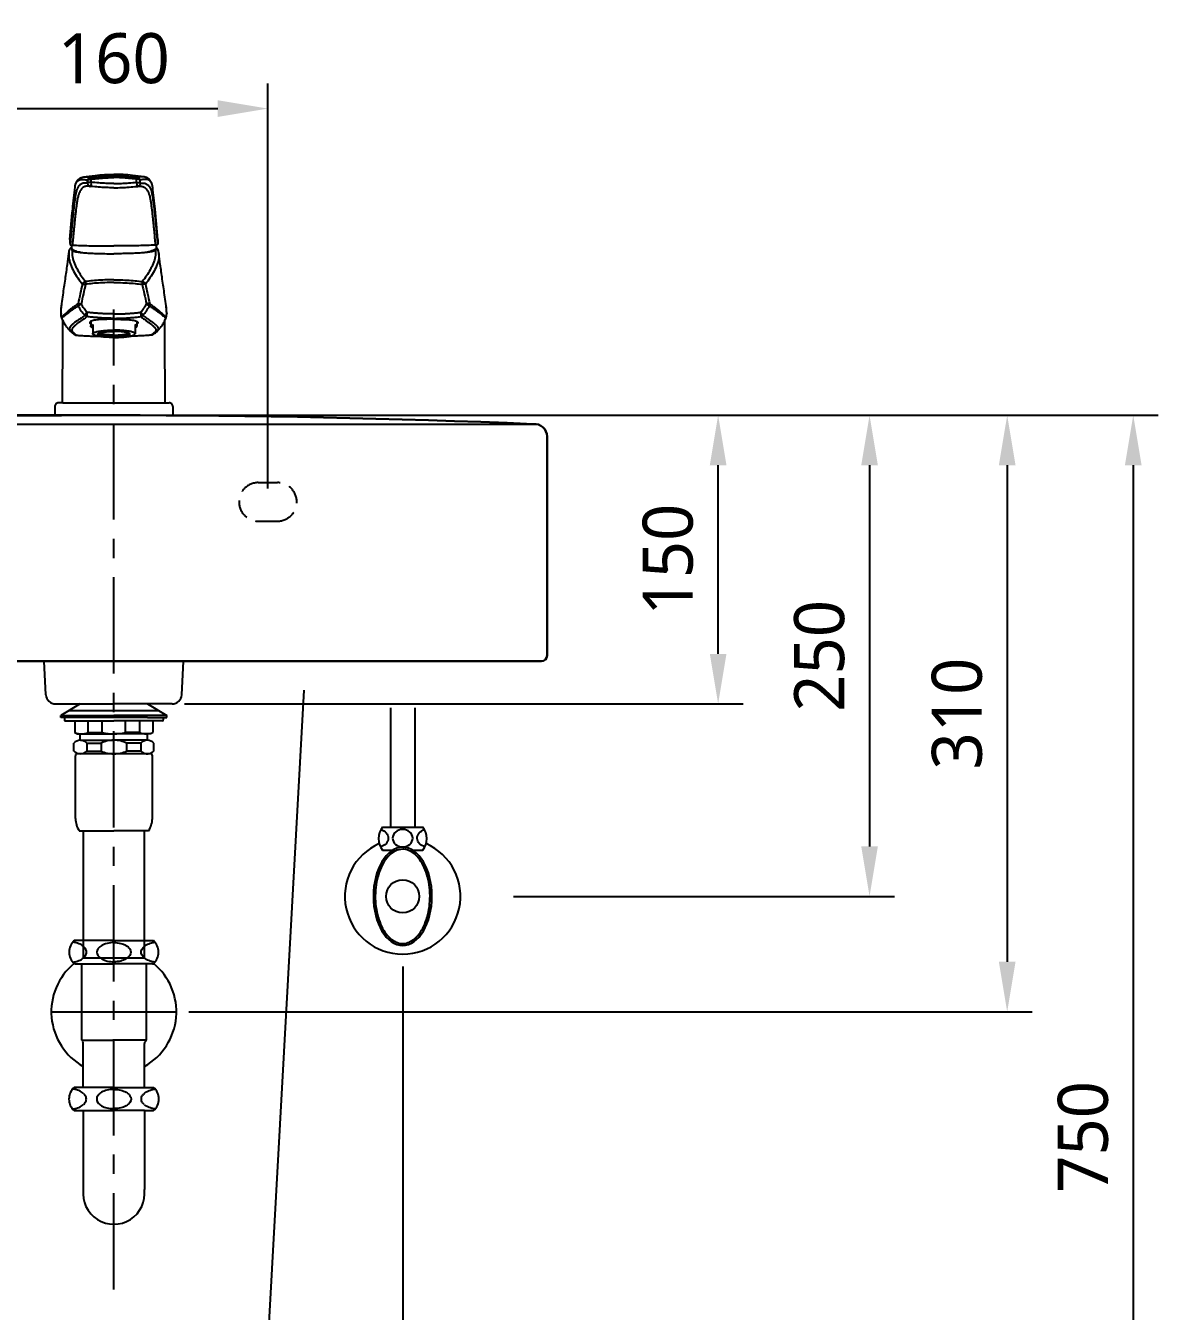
# Model space of a CAD drawing. Extents: x 7097 to 10197, y -1541 to 559.
# Drawn here: x 8252 to 8840, y -1091 to -423 of the extents above; entities that cross this region are included whole.
import ezdxf

# ---------------------------------------------------------------- set-up
doc = ezdxf.new("R2010")
doc.units = 0
doc.header["$LTSCALE"] = 20
doc.header["$MEASUREMENT"] = 0
doc.linetypes.add('CENTER', pattern=[2, 1.25, -0.25, 0.25, -0.25])
doc.linetypes.add('HIDDEN', pattern=[0.375, 0.25, -0.125])
doc.layers.get('0').update_dxf_attribs({"linetype": 'CONTINUOUS'})
doc.layers.get('DEFPOINTS').update_dxf_attribs({"linetype": 'CONTINUOUS'})
for name, color, linetype in [('1', 1, 'CONTINUOUS'), ('3', 3, 'CONTINUOUS'), ('4', 4, 'CONTINUOUS'), ('6', 6, 'CONTINUOUS'), ('7', 7, 'CONTINUOUS'), ('CENTER', 2, 'CENTER')]:
    doc.layers.add(name, color=color, linetype=linetype)
doc.layers.add('외형선', color=4, linetype='CONTINUOUS', lineweight=30)
doc.styles.get("Standard").update_dxf_attribs({"font": 'NanumGothic.ttf'})
doc.dimstyles.get("Standard").update_dxf_attribs({"dimtxt": 2.5, "dimasz": 2, "dimexe": 2, "dimexo": 1, "dimgap": 1.5, "dimtad": 1, "dimdec": 0, "dimlfac": 10, "dimrnd": 0.5, "dimzin": 0, "dimdsep": 46, "dimtxsty": 'Standard', "dimcen": 0, "dimclrt": 2, "dimadec": 0, "dimazin": 0, "dimtfac": 1, "dimtdec": 0, "dimtmove": 0, "dimatfit": 3, "dimfxl": 1, "dimtolj": 1, "dimtzin": 0, "dimarcsym": 0})

# ---------------------------------------------------------------- blocks, each defined once
blk = doc.blocks.new('A$C611D530E')
at = {"color": 7}
for p, q in [((0, 4.48), (0.05, 0)), ((4.19, 6.51), (2, 6.51)), ((4.19, 6.51), (57.14, 6.51)), ((57.14, 6.51), (59.33, 6.51)), ((61.33, 4.48), (61.28, 0))]:
    blk.add_line(p, q, dxfattribs=at)
for centre, start, end in [((2, 4.51), 90, 180.67816), ((59.33, 4.51), 359.32184, 90)]:
    blk.add_arc(centre, 2, start, end, dxfattribs=at)
at = {"layer": '1', "color": 7}
for q in [(0.05, 0), (61.28, 0)]:
    blk.add_line((30.67, 0), q, dxfattribs=at)
at = {"layer": '7', "color": 7}
for p, q in [((10.5, 118.6), (10.53, 118.86)), ((17.86, 119.01), (17.85, 119.01)), ((18.27, 118.95), (18.28, 118.95)), ((43.06, 118.95), (43.06, 118.95)), ((43.48, 119.01), (43.48, 119.01)), ((50.83, 118.6), (50.8, 118.86)), ((7.3, 84.08), (7.3, 84.08)), ((7.62, 85.72), (7.62, 85.73)), ((53.72, 85.72), (53.71, 85.73)), ((54.03, 84.08), (54.03, 84.08)), ((3.62, 57.83), (3.65, 58.03)), ((57.71, 57.83), (57.68, 58.03)), ((3.22, 52.75), (3.22, 52.75)), ((3.4, 51.18), (3.4, 51.19)), ((18.67, 48.82), (18.67, 46.27)), ((19.67, 47.1), (19.67, 42.33)), ((41.67, 47.1), (41.67, 42.33)), ((42.67, 48.82), (42.67, 46.27)), ((57.93, 51.18), (57.93, 51.19)), ((58.12, 52.75), (58.12, 52.75)), ((4.03, 6.51), (4.19, 41.66)), ((57.3, 6.51), (57.14, 41.66))]:
    blk.add_line(p, q, dxfattribs=at)
for points in [[(10.53, 118.86), (10.65, 119.48), (10.81, 120.07), (11.01, 120.63), (11.26, 121.18), (11.57, 121.71), (11.97, 122.23), (12.44, 122.71), (13, 123.13), (13.64, 123.47), (14.36, 123.73), (14.94, 123.86)], [(10.54, 118.9), (10.56, 119.02), (10.59, 119.16), (10.62, 119.3), (10.65, 119.45), (10.69, 119.61), (10.74, 119.78), (10.8, 119.95), (10.86, 120.13), (10.94, 120.31), (11.02, 120.49), (11.12, 120.68), (11.23, 120.88), (11.36, 121.08), (11.5, 121.28), (11.68, 121.48), (11.87, 121.68), (12.11, 121.87), (12.37, 122.06), (12.69, 122.23), (13.05, 122.37), (13.47, 122.49), (13.97, 122.57), (14.56, 122.59), (15.26, 122.55), (16.08, 122.4), (17.08, 122.14)], [(17.05, 120.57), (15.96, 120.69), (15.05, 120.64), (14.29, 120.46), (13.64, 120.15), (13.08, 119.74), (12.6, 119.24), (12.18, 118.67), (11.81, 118.05), (11.49, 117.4)], [(14.94, 123.86), (15.22, 123.89), (15.82, 123.92), (16.52, 123.88), (17.35, 123.74), (18.36, 123.48)], [(17.05, 120.57), (17.07, 120.1), (17.24, 119.67), (17.53, 119.31), (17.92, 119.06), (18.06, 119)], [(17.05, 120.57), (17.06, 121.35), (17.08, 122.14)], [(18.91, 121.04), (18.47, 121.03), (18.06, 120.99), (17.69, 120.92), (17.39, 120.83), (17.17, 120.71), (17.05, 120.57)], [(17.08, 122.14), (17.21, 122.62), (17.49, 123.03), (17.89, 123.33), (18.36, 123.48)], [(17.08, 122.14), (17.21, 122.29), (17.44, 122.42), (17.75, 122.54), (18.13, 122.63), (18.53, 122.69), (18.95, 122.72)], [(18.36, 123.48), (18.39, 123.47), (18.45, 123.47), (18.53, 123.48), (18.62, 123.48), (18.73, 123.49), (18.83, 123.51)], [(18.91, 121.04), (18.85, 120.56), (18.8, 120.05), (18.77, 119.59), (18.77, 119.21), (18.79, 118.97), (18.83, 118.88)], [(18.95, 122.72), (18.89, 123.12), (18.85, 123.39), (18.83, 123.51)], [(18.91, 121.04), (18.93, 121.88), (18.95, 122.72)], [(42.39, 122.72), (42.44, 123.12), (42.48, 123.39), (42.5, 123.51)], [(44.26, 122.14), (44.13, 122.29), (43.9, 122.42), (43.58, 122.54), (43.21, 122.63), (42.8, 122.69), (42.39, 122.72)], [(42.42, 121.04), (42.4, 121.88), (42.39, 122.72)], [(42.42, 121.04), (42.86, 121.03), (43.27, 120.99), (43.64, 120.92), (43.94, 120.83), (44.16, 120.71), (44.29, 120.57)], [(42.42, 121.04), (42.48, 120.56), (42.53, 120.05), (42.56, 119.59), (42.57, 119.21), (42.55, 118.97), (42.5, 118.88)], [(42.97, 123.48), (42.94, 123.47), (42.88, 123.47), (42.8, 123.48), (42.71, 123.48), (42.61, 123.49), (42.5, 123.51)], [(46.4, 123.86), (46.12, 123.89), (45.52, 123.92), (44.82, 123.88), (43.98, 123.74), (42.97, 123.48)], [(44.26, 122.14), (44.13, 122.62), (43.84, 123.03), (43.45, 123.33), (42.97, 123.48)], [(44.29, 120.57), (44.26, 120.1), (44.09, 119.67), (43.8, 119.31), (43.42, 119.06), (43.27, 119)], [(50.79, 118.9), (50.77, 119.02), (50.75, 119.16), (50.72, 119.3), (50.68, 119.45), (50.64, 119.61), (50.59, 119.78), (50.53, 119.95), (50.47, 120.13), (50.4, 120.31), (50.31, 120.49), (50.22, 120.68), (50.11, 120.88), (49.98, 121.08), (49.83, 121.28), (49.66, 121.48), (49.46, 121.68), (49.23, 121.87), (48.96, 122.06), (48.65, 122.23), (48.28, 122.37), (47.86, 122.49), (47.36, 122.57), (46.77, 122.59), (46.08, 122.55), (45.25, 122.4), (44.26, 122.14)], [(44.29, 120.57), (44.27, 121.35), (44.26, 122.14)], [(44.29, 120.57), (45.38, 120.69), (46.28, 120.64), (47.05, 120.46), (47.69, 120.15), (48.25, 119.74), (48.73, 119.24), (49.16, 118.67), (49.52, 118.05), (49.84, 117.4)], [(50.8, 118.86), (50.68, 119.48), (50.53, 120.07), (50.33, 120.63), (50.08, 121.18), (49.76, 121.71), (49.36, 122.23), (48.89, 122.71), (48.33, 123.13), (47.69, 123.47), (46.97, 123.73), (46.4, 123.86)], [(7.82, 91.39), (9.28, 107.21), (10.5, 118.6)], [(11.49, 117.4), (11.35, 117.04), (11.19, 116.46), (10.99, 115.62), (10.76, 114.44), (10.5, 112.84), (10.2, 110.79), (9.89, 108.35), (9.59, 105.7)], [(12.76, 115.8), (12.6, 115.46), (12.41, 114.94), (12.2, 114.18), (11.95, 113.11), (11.67, 111.65), (11.37, 109.78), (11.06, 107.56), (10.77, 105.14)], [(17.85, 119.01), (17.26, 119.05), (16.35, 119.01), (15.58, 118.82), (14.93, 118.52), (14.37, 118.11), (13.88, 117.61), (13.45, 117.05), (13.08, 116.43), (12.76, 115.8)], [(18.28, 118.95), (17.86, 119.01)], [(18.06, 119), (18.27, 118.95)], [(18.83, 118.88), (18.75, 118.89), (18.62, 118.9), (18.52, 118.92), (18.43, 118.93), (18.37, 118.93), (18.32, 118.94), (18.27, 118.95)], [(42.5, 118.88), (42.58, 118.89), (42.71, 118.9), (42.82, 118.92), (42.9, 118.93), (42.96, 118.93), (43.02, 118.94), (43.06, 118.95)], [(43.06, 118.95), (43.48, 119.01)], [(43.27, 119), (43.06, 118.95)], [(43.48, 119.01), (44.07, 119.05), (44.98, 119.01), (45.75, 118.82), (46.41, 118.52), (46.97, 118.11), (47.46, 117.61), (47.88, 117.05), (48.26, 116.43), (48.58, 115.8)], [(48.58, 115.8), (48.74, 115.46), (48.92, 114.94), (49.14, 114.18), (49.38, 113.11), (49.66, 111.65), (49.97, 109.78), (50.28, 107.56), (50.56, 105.14)], [(49.84, 117.4), (49.98, 117.04), (50.15, 116.46), (50.34, 115.62), (50.57, 114.44), (50.84, 112.84), (51.13, 110.79), (51.44, 108.35), (51.75, 105.7)], [(53.52, 91.39), (52.05, 107.21), (50.83, 118.6)], [(9.59, 105.7), (9.34, 103.4), (9.12, 101.2), (8.91, 99.09), (8.72, 97.09), (8.54, 95.19), (8.37, 93.39), (8.22, 91.7), (8.09, 90.11), (7.96, 88.63)], [(10.77, 105.14), (10.53, 102.9), (10.3, 100.74), (10.09, 98.68), (9.9, 96.71), (9.72, 94.84), (9.55, 93.08), (9.4, 91.41), (9.26, 89.84), (9.13, 88.38)], [(50.56, 105.14), (50.81, 102.9), (51.03, 100.74), (51.24, 98.68), (51.44, 96.71), (51.62, 94.84), (51.78, 93.08), (51.93, 91.41), (52.07, 89.84), (52.2, 88.38)], [(51.75, 105.7), (51.99, 103.4), (52.21, 101.2), (52.42, 99.09), (52.62, 97.09), (52.79, 95.19), (52.96, 93.39), (53.11, 91.7), (53.25, 90.11), (53.37, 88.63)], [(7.62, 85.73), (7.66, 85.86), (7.83, 86.29), (8.09, 86.69), (8.37, 87.03), (8.69, 87.33)], [(7.62, 85.73), (7.72, 86.01), (8.11, 86.57), (8.68, 86.97)], [(7.82, 91.39), (7.8, 91.16), (7.79, 90.89), (7.79, 90.61), (7.79, 90.34), (7.8, 90.06), (7.82, 89.79), (7.84, 89.51), (7.88, 89.22), (7.92, 88.93), (7.96, 88.63)], [(7.96, 88.63), (8.05, 88.55), (8.3, 88.47), (8.68, 88.42), (9.13, 88.38)], [(8.82, 88.4), (8.67, 87.15)], [(8.67, 87.15), (8.69, 86.9), (8.89, 86.53), (9.29, 86.18), (9.88, 85.83), (10.65, 85.49), (11.27, 85.27)], [(52.66, 87.15), (52.64, 86.9), (52.44, 86.53), (52.05, 86.18), (51.46, 85.83), (50.68, 85.49), (50.06, 85.27)], [(53.37, 88.63), (53.28, 88.55), (53.03, 88.47), (52.66, 88.42), (52.2, 88.38)], [(52.51, 88.4), (52.66, 87.15)], [(53.71, 85.73), (53.67, 85.86), (53.5, 86.29), (53.25, 86.69), (52.96, 87.03), (52.64, 87.33)], [(53.71, 85.73), (53.61, 86.01), (53.22, 86.57), (52.66, 86.97)], [(53.52, 91.39), (53.53, 91.16), (53.54, 90.89), (53.55, 90.61), (53.54, 90.34), (53.53, 90.06), (53.51, 89.79), (53.49, 89.51), (53.46, 89.22), (53.42, 88.93), (53.37, 88.63)], [(3.65, 58.03), (4.3, 62.58), (5.49, 70.74), (6.57, 78.38), (7.3, 84.08)], [(7.3, 84.08), (7.27, 82.29), (8.1, 78.55), (9.77, 74.89), (11.9, 71.41), (14.31, 68.08)], [(7.3, 84.08), (7.62, 85.72)], [(8.99, 86.43), (8.98, 86.42), (8.9, 86.17), (8.82, 85.9), (8.76, 85.6)], [(8.76, 85.6), (8.89, 85.55), (9.03, 85.5)], [(9.03, 85.5), (9.19, 82.31), (10.22, 78.84), (11.82, 75.56), (13.76, 72.45), (15.91, 69.46)], [(11.27, 85.27), (11.61, 85.17), (12.75, 84.86), (14.04, 84.58), (14.51, 84.49)], [(52.3, 85.5), (52.14, 82.31), (51.11, 78.84), (49.52, 75.56), (47.58, 72.45), (45.42, 69.46)], [(50.06, 85.27), (49.72, 85.17), (48.59, 84.86), (47.29, 84.58), (46.83, 84.49)], [(54.03, 84.08), (54.07, 82.29), (53.23, 78.55), (51.56, 74.89), (49.43, 71.41), (47.02, 68.08)], [(52.57, 85.6), (52.45, 85.55), (52.3, 85.5)], [(52.35, 86.43), (52.35, 86.42), (52.44, 86.17), (52.51, 85.9), (52.57, 85.6)], [(54.03, 84.08), (53.72, 85.72)], [(57.68, 58.03), (57.03, 62.58), (55.84, 70.74), (54.76, 78.38), (54.03, 84.08)], [(14.31, 68.08), (13.21, 63.2), (12.07, 57.97)], [(15.98, 68.07), (14.87, 63.16), (13.73, 57.87)], [(14.31, 68.08), (14.56, 68.58), (14.92, 68.99), (15.39, 69.3), (15.91, 69.46)], [(14.31, 68.08), (14.55, 68.16), (14.94, 68.19), (15.43, 68.16), (15.98, 68.07)], [(15.91, 69.46), (15.9, 69.27), (15.91, 68.96), (15.94, 68.55), (15.98, 68.07)], [(45.42, 69.46), (45.43, 69.27), (45.42, 68.96), (45.4, 68.55), (45.35, 68.07)], [(47.02, 68.08), (46.78, 68.16), (46.4, 68.19), (45.91, 68.16), (45.35, 68.07)], [(45.35, 68.07), (46.46, 63.16), (47.61, 57.87)], [(47.02, 68.08), (46.78, 68.58), (46.41, 68.99), (45.94, 69.3), (45.42, 69.46)], [(47.02, 68.08), (48.12, 63.2), (49.27, 57.97)], [(3.22, 52.84), (3.23, 53.47), (3.26, 54.22), (3.32, 55.13), (3.42, 56.2), (3.57, 57.42), (3.62, 57.83)], [(3.22, 52.84), (3.29, 54.74), (3.57, 57.41), (3.62, 57.83)], [(12.06, 57.95), (10.36, 56.77), (8.83, 55.62), (7.51, 54.56), (6.45, 53.65), (5.6, 52.88), (4.93, 52.25), (4.4, 51.76)], [(12.2, 56.74), (10.49, 55.69), (8.94, 54.66), (7.61, 53.71), (6.54, 52.89), (5.69, 52.2), (5.01, 51.64), (4.47, 51.21)], [(12.06, 57.95), (12.04, 57.85), (12.03, 57.78), (12.03, 57.71), (12.03, 57.62), (12.02, 57.53), (12.03, 57.42), (12.04, 57.31), (12.06, 57.18), (12.09, 57.04), (12.14, 56.9), (12.2, 56.74)], [(12.07, 57.97), (12.29, 58.01), (12.67, 58.01), (13.16, 57.96), (13.73, 57.87)], [(13.73, 57.87), (13.19, 57.57), (12.74, 57.26), (12.4, 56.97), (12.21, 56.73)], [(15.53, 51.96), (13.77, 54.13), (12.21, 56.73)], [(16.79, 53.52), (15.18, 55.47), (13.73, 57.87)], [(16.79, 53.52), (16.34, 53.06), (15.95, 52.62), (15.67, 52.24), (15.53, 51.96)], [(16.79, 53.52), (16.71, 52.93), (16.66, 52.37), (16.64, 51.88), (16.64, 51.5), (16.68, 51.28)], [(30.67, 52.62), (29.07, 52.63), (27.36, 52.67), (25.53, 52.74), (23.56, 52.86), (21.46, 53.02), (19.21, 53.23), (16.79, 53.52)], [(30.67, 52.62), (32.27, 52.63), (33.98, 52.67), (35.81, 52.74), (37.77, 52.86), (39.87, 53.02), (42.13, 53.23), (44.54, 53.52)], [(44.54, 53.52), (46.15, 55.47), (47.61, 57.87)], [(44.54, 53.52), (44.62, 52.93), (44.67, 52.37), (44.7, 51.88), (44.69, 51.5), (44.65, 51.28)], [(44.54, 53.52), (45, 53.06), (45.38, 52.62), (45.66, 52.24), (45.8, 51.96)], [(45.8, 51.96), (47.56, 54.13), (49.13, 56.73)], [(49.27, 57.97), (49.04, 58.01), (48.66, 58.01), (48.17, 57.96), (47.61, 57.87)], [(47.61, 57.87), (48.14, 57.57), (48.6, 57.26), (48.94, 56.97), (49.13, 56.73)], [(49.27, 57.95), (49.3, 57.85), (49.3, 57.78), (49.3, 57.71), (49.31, 57.62), (49.31, 57.53), (49.31, 57.42), (49.29, 57.31), (49.27, 57.18), (49.24, 57.04), (49.19, 56.9), (49.13, 56.74)], [(49.13, 56.74), (50.84, 55.69), (52.39, 54.66), (53.72, 53.71), (54.79, 52.89), (55.64, 52.2), (56.33, 51.64), (56.86, 51.21)], [(49.27, 57.95), (50.97, 56.77), (52.51, 55.62), (53.83, 54.56), (54.89, 53.65), (55.73, 52.88), (56.41, 52.25), (56.94, 51.76)], [(58.11, 52.84), (58.1, 53.47), (58.07, 54.22), (58.01, 55.13), (57.91, 56.2), (57.77, 57.42), (57.71, 57.83)], [(58.12, 52.84), (58.04, 54.74), (57.77, 57.41), (57.71, 57.83)], [(3.23, 52.78), (3.22, 52.84)], [(3.22, 52.84), (3.22, 52.76), (3.22, 52.75)], [(3.22, 52.75), (3.22, 52.84)], [(3.23, 52.29), (3.22, 52.75)], [(3.25, 52.24), (3.24, 52.3), (3.23, 52.49), (3.23, 52.67), (3.23, 52.78)], [(3.4, 51.19), (3.34, 51.37), (3.25, 52.03), (3.23, 52.29)], [(3.32, 51.72), (3.28, 51.91), (3.26, 52.11), (3.25, 52.24)], [(3.41, 51.44), (3.37, 51.54), (3.32, 51.72)], [(4.47, 51.21), (4.32, 51.1), (4.2, 51.02), (4.08, 50.95), (3.98, 50.9), (3.88, 50.86), (3.77, 50.84), (3.66, 50.86), (3.56, 50.91), (3.47, 51.03), (3.4, 51.18)], [(9.36, 42.64), (9.34, 42.66), (8.86, 43.05), (8.33, 43.51), (7.77, 44.05), (7.19, 44.67), (6.6, 45.36), (6.02, 46.12), (5.46, 46.94), (4.93, 47.8), (4.44, 48.72), (3.99, 49.69), (3.57, 50.7), (3.4, 51.18)], [(3.96, 51.4), (3.92, 51.38), (3.82, 51.32), (3.72, 51.28), (3.62, 51.27), (3.52, 51.31), (3.44, 51.4), (3.41, 51.44)], [(4.4, 51.76), (4.25, 51.63), (4.13, 51.53), (4.02, 51.45), (3.96, 51.4)], [(4.19, 41.66), (4.2, 43.38), (4.2, 45.41), (4.19, 47.31), (4.17, 49.07), (4.17, 49.29)], [(15.53, 51.96), (14.57, 51.19), (13.69, 50.54), (12.9, 49.97), (12.2, 49.48), (11.57, 49.04), (11.01, 48.64), (10.51, 48.29), (10.08, 47.96), (9.69, 47.66), (9.35, 47.39), (9.06, 47.14), (8.8, 46.9), (8.58, 46.69), (8.39, 46.49), (8.24, 46.3), (8.1, 46.13), (7.99, 45.98)], [(16.68, 51.28), (15.72, 50.52), (14.85, 49.86), (14.07, 49.3), (13.38, 48.8), (12.76, 48.35), (12.21, 47.96), (11.72, 47.6), (11.3, 47.27), (10.92, 46.97), (10.58, 46.7), (10.29, 46.44), (10.04, 46.21), (9.83, 46), (9.64, 45.8), (9.48, 45.62), (9.35, 45.46), (9.24, 45.31)], [(15.53, 51.96), (15.86, 51.65), (16.25, 51.42), (16.68, 51.28)], [(30.67, 50.36), (29.06, 50.37), (27.33, 50.41), (25.49, 50.48), (23.51, 50.6), (21.39, 50.76), (19.12, 50.98), (16.68, 51.28)], [(30.67, 49.89), (28.5, 49.87), (26.33, 49.83), (24.31, 49.74), (22.58, 49.62), (21.11, 49.45), (19.84, 49.22), (18.89, 48.93), (18.33, 48.58), (18.17, 48.23)], [(18.17, 48.23), (18.17, 48.18), (18.45, 47.74), (18.66, 47.57)], [(18.67, 46.27), (18.69, 46.39), (18.85, 46.64), (19.18, 46.87), (19.67, 47.1)], [(30.67, 50.36), (32.28, 50.37), (34, 50.41), (35.85, 50.48), (37.82, 50.6), (39.94, 50.76), (42.22, 50.98), (44.65, 51.28)], [(30.67, 49.89), (32.83, 49.87), (35.01, 49.83), (37.02, 49.74), (38.75, 49.62), (40.22, 49.45), (41.49, 49.22), (42.44, 48.93), (43, 48.58), (43.16, 48.23)], [(42.66, 46.27), (42.65, 46.39), (42.48, 46.64), (42.15, 46.87), (41.67, 47.1)], [(43.16, 48.23), (43.16, 48.18), (42.88, 47.74), (42.67, 47.57)], [(45.8, 51.96), (45.47, 51.65), (45.08, 51.42), (44.65, 51.28)], [(44.65, 51.28), (45.61, 50.52), (46.48, 49.86), (47.26, 49.3), (47.95, 48.8), (48.57, 48.35), (49.12, 47.96), (49.61, 47.6), (50.04, 47.27), (50.42, 46.97), (50.75, 46.7), (51.04, 46.44), (51.29, 46.21), (51.51, 46), (51.69, 45.8), (51.85, 45.62), (51.98, 45.46), (52.09, 45.31)], [(45.8, 51.96), (46.76, 51.19), (47.64, 50.54), (48.43, 49.97), (49.14, 49.48), (49.77, 49.04), (50.33, 48.64), (50.82, 48.29), (51.26, 47.96), (51.64, 47.66), (51.98, 47.39), (52.28, 47.14), (52.53, 46.9), (52.75, 46.69), (52.94, 46.49), (53.1, 46.3), (53.23, 46.13), (53.34, 45.98)], [(51.97, 42.64), (51.99, 42.66), (52.47, 43.05), (53, 43.51), (53.56, 44.05), (54.14, 44.67), (54.73, 45.36), (55.31, 46.12), (55.87, 46.94), (56.4, 47.8), (56.89, 48.72), (57.35, 49.69), (57.76, 50.7), (57.93, 51.18)], [(56.86, 51.21), (57.01, 51.1), (57.14, 51.02), (57.25, 50.95), (57.35, 50.9), (57.46, 50.86), (57.56, 50.84), (57.67, 50.86), (57.78, 50.91), (57.86, 51.03), (57.93, 51.18)], [(56.94, 51.76), (57.08, 51.63), (57.2, 51.53), (57.31, 51.45), (57.38, 51.4)], [(57.14, 41.66), (57.14, 43.38), (57.14, 45.41), (57.14, 47.31), (57.16, 49.07), (57.17, 49.29)], [(57.38, 51.4), (57.41, 51.38), (57.51, 51.32), (57.61, 51.28), (57.72, 51.27), (57.81, 51.31), (57.9, 51.4), (57.92, 51.44)], [(57.92, 51.44), (57.97, 51.54), (58.02, 51.72)], [(57.93, 51.19), (57.99, 51.37), (58.09, 52.03), (58.1, 52.29)], [(58.02, 51.72), (58.05, 51.91), (58.07, 52.11), (58.09, 52.24)], [(58.09, 52.24), (58.09, 52.3), (58.1, 52.49), (58.11, 52.67), (58.11, 52.78)], [(58.1, 52.29), (58.12, 52.75)], [(58.11, 52.78), (58.11, 52.84)], [(58.11, 52.84), (58.12, 52.76), (58.12, 52.75)], [(58.12, 52.75), (58.12, 52.84)], [(7.75, 45.5), (7.68, 45.21), (7.68, 44.87), (7.77, 44.48), (7.97, 44.07), (8.27, 43.66), (8.64, 43.26), (9.07, 42.87), (9.36, 42.64)], [(7.85, 45.74), (7.75, 45.5)], [(7.97, 45.94), (7.85, 45.74)], [(7.99, 45.98), (7.98, 45.96), (7.97, 45.94)], [(9.22, 45.27), (9.1, 45.08), (8.99, 44.85), (8.91, 44.6), (8.89, 44.29), (8.95, 43.94), (9.13, 43.58), (9.4, 43.21), (9.51, 43.09)], [(9.24, 45.31), (9.23, 45.29), (9.22, 45.27)], [(9.36, 42.64), (9.51, 42.53), (9.9, 42.24), (10, 42.16)], [(9.51, 43.09), (9.76, 42.84), (9.89, 42.72)], [(9.89, 42.72), (10.02, 42.61)], [(10, 42.16), (10.01, 42.15)], [(10.01, 42.15), (10.12, 42.08)], [(10.02, 42.61), (10.16, 42.49)], [(10.12, 42.08), (10.21, 42.01)], [(10.16, 42.49), (10.17, 42.48)], [(10.17, 42.48), (10.44, 42.27)], [(10.28, 41.96), (10.21, 42.01)], [(10.27, 41.96), (10.28, 41.96)], [(10.28, 41.95), (10.38, 41.89)], [(10.28, 41.95), (10.31, 41.93), (10.33, 41.92)], [(10.33, 41.92), (10.34, 41.91)], [(10.34, 41.91), (10.44, 41.85)], [(10.44, 42.27), (10.57, 42.17), (10.94, 41.9), (11.24, 41.68)], [(10.44, 41.85), (10.65, 41.74), (11, 41.63), (11.36, 41.59)], [(11.24, 41.68), (11.28, 41.66), (11.31, 41.63)], [(11.31, 41.63), (11.34, 41.61), (11.36, 41.59)], [(11.36, 41.59), (13.6, 41.44), (16.44, 41.28), (19.28, 41.14), (22.13, 41.04), (22.63, 41.02)], [(19.67, 45.44), (19.18, 45.67), (18.85, 45.9), (18.69, 46.15), (18.67, 46.27)], [(20.19, 41.75), (20.11, 41.79), (19.78, 42.06), (19.67, 42.33)], [(22.32, 42.13), (22.4, 42.34), (22.65, 42.54), (23.07, 42.74), (23.64, 42.92), (24.36, 43.08), (25.2, 43.23), (26.15, 43.35), (27.2, 43.45), (28.31, 43.53), (29.48, 43.57), (30.67, 43.58)], [(30.67, 40.68), (29.48, 40.7), (28.31, 40.74), (27.2, 40.82), (26.15, 40.91), (25.2, 41.04), (24.36, 41.18), (23.64, 41.35), (23.07, 41.53), (22.65, 41.73), (22.4, 41.93), (22.32, 42.13)], [(30.67, 41.67), (29.42, 41.69), (28.21, 41.73), (27.04, 41.81), (25.96, 41.92), (24.99, 42.06), (24.14, 42.21), (23.44, 42.39), (22.89, 42.59), (22.81, 42.63)], [(39.02, 42.13), (38.93, 42.34), (38.68, 42.54), (38.26, 42.74), (37.69, 42.92), (36.98, 43.08), (36.13, 43.23), (35.18, 43.35), (34.14, 43.45), (33.02, 43.53), (31.85, 43.57), (30.67, 43.58)], [(30.67, 41.67), (31.91, 41.69), (33.13, 41.73), (34.29, 41.81), (35.37, 41.92), (36.35, 42.06), (37.19, 42.21), (37.9, 42.39), (38.44, 42.59), (38.52, 42.63)], [(30.67, 40.68), (31.85, 40.7), (33.02, 40.74), (34.14, 40.82), (35.18, 40.91), (36.13, 41.04), (36.98, 41.18), (37.69, 41.35), (38.26, 41.53), (38.68, 41.73), (38.93, 41.93), (39.02, 42.13)], [(49.97, 41.59), (47.74, 41.44), (44.9, 41.28), (42.05, 41.14), (39.21, 41.04), (38.7, 41.02)], [(41.14, 41.75), (41.22, 41.79), (41.55, 42.06), (41.67, 42.33)], [(41.67, 45.44), (42.15, 45.67), (42.48, 45.9), (42.65, 46.15), (42.66, 46.27)], [(50.9, 41.85), (50.68, 41.74), (50.34, 41.63), (49.97, 41.59)], [(50.02, 41.63), (50, 41.61), (49.97, 41.59)], [(50.09, 41.68), (50.06, 41.66), (50.02, 41.63)], [(50.9, 42.27), (50.76, 42.17), (50.39, 41.9), (50.09, 41.68)], [(51.16, 42.48), (50.9, 42.27)], [(51, 41.91), (50.9, 41.85)], [(51.05, 41.95), (50.95, 41.89)], [(51.01, 41.92), (51, 41.91)], [(51.05, 41.95), (51.02, 41.93), (51.01, 41.92)], [(51.05, 41.96), (51.12, 42.01)], [(51.06, 41.96), (51.05, 41.96)], [(51.22, 42.08), (51.12, 42.01)], [(51.17, 42.49), (51.16, 42.48)], [(51.31, 42.61), (51.17, 42.49)], [(51.32, 42.15), (51.22, 42.08)], [(51.45, 42.72), (51.31, 42.61)], [(51.33, 42.16), (51.32, 42.15)], [(51.97, 42.64), (51.83, 42.53), (51.43, 42.24), (51.33, 42.16)], [(51.82, 43.09), (51.58, 42.84), (51.45, 42.72)], [(52.11, 45.27), (52.23, 45.08), (52.34, 44.85), (52.42, 44.6), (52.45, 44.29), (52.38, 43.94), (52.2, 43.58), (51.93, 43.21), (51.82, 43.09)], [(53.58, 45.5), (53.65, 45.21), (53.65, 44.87), (53.56, 44.48), (53.36, 44.07), (53.07, 43.66), (52.69, 43.26), (52.26, 42.87), (51.97, 42.64)], [(52.09, 45.31), (52.1, 45.29), (52.11, 45.27)], [(53.34, 45.98), (53.35, 45.96), (53.36, 45.94)], [(53.36, 45.94), (53.48, 45.74)], [(53.48, 45.74), (53.58, 45.5)]]:
    blk.add_spline(points, degree=3, dxfattribs=at)
for points, knots in [([(14.94, 123.86), (16.96, 124.15), (22.17, 124.91), (27.44, 125.15), (30.67, 125.15)], [0, 0, 0, 0, 6.131256, 15.794283, 15.794283, 15.794283, 15.794283]), ([(18.83, 123.51), (21.46, 123.77), (25.4, 124.17), (29.35, 124.26), (30.67, 124.26)], [0, 0, 0, 0, 7.927907, 11.861701, 11.861701, 11.861701, 11.861701]), ([(30.67, 120.4), (29.36, 120.4), (25.43, 120.48), (21.52, 120.81), (18.91, 121.04)], [11.772037, 11.772037, 11.772037, 11.772037, 15.692067, 23.544062, 23.544062, 23.544062, 23.544062]), ([(18.95, 122.72), (21.55, 122.99), (25.45, 123.39), (29.37, 123.49), (30.67, 123.49)], [0, 0, 0, 0, 7.85257, 11.747871, 11.747871, 11.747871, 11.747871]), ([(46.4, 123.86), (44.37, 124.15), (39.16, 124.91), (33.89, 125.15), (30.67, 125.15)], [0, 0, 0, 0, 6.131256, 15.794283, 15.794283, 15.794283, 15.794283]), ([(42.5, 123.51), (39.87, 123.77), (35.93, 124.17), (31.98, 124.26), (30.67, 124.26)], [0, 0, 0, 0, 7.927907, 11.861701, 11.861701, 11.861701, 11.861701]), ([(42.39, 122.72), (39.78, 122.99), (35.88, 123.39), (31.97, 123.49), (30.67, 123.49)], [0, 0, 0, 0, 7.85257, 11.747871, 11.747871, 11.747871, 11.747871]), ([(30.67, 120.4), (31.97, 120.4), (35.9, 120.48), (39.81, 120.81), (42.42, 121.04)], [11.772037, 11.772037, 11.772037, 11.772037, 15.692067, 23.544062, 23.544062, 23.544062, 23.544062]), ([(30.67, 118.24), (29.32, 118.24), (25.37, 118.33), (21.43, 118.66), (18.83, 118.88)], [11.85672, 11.85672, 11.85672, 11.85672, 15.886119, 23.713436, 23.713436, 23.713436, 23.713436]), ([(30.67, 118.24), (32.01, 118.24), (35.96, 118.33), (39.9, 118.66), (42.5, 118.88)], [11.85672, 11.85672, 11.85672, 11.85672, 15.886119, 23.713436, 23.713436, 23.713436, 23.713436]), ([(9.13, 88.38), (11.98, 88.28), (17.71, 88.08), (24.89, 87.97), (29.22, 87.96), (30.67, 87.96)], [0, 0, 0, 0, 8.545512, 17.204181, 21.539958, 21.539958, 21.539958, 21.539958]), ([(52.2, 88.38), (49.35, 88.28), (43.62, 88.08), (36.44, 87.97), (32.11, 87.96), (30.67, 87.96)], [0, 0, 0, 0, 8.545512, 17.204181, 21.539958, 21.539958, 21.539958, 21.539958]), ([(9.03, 85.5), (9.65, 85.32), (11.08, 84.9), (13.55, 84.57), (16.49, 84.3), (19.79, 84.13), (23.31, 84.02), (26.96, 83.96), (29.43, 83.95), (30.67, 83.95)], [0, 0, 0, 0, 1.934092, 4.457831, 7.460022, 10.80361, 14.360842, 18.033797, 21.754691, 21.754691, 21.754691, 21.754691]), ([(52.3, 85.5), (51.68, 85.32), (50.26, 84.9), (47.78, 84.57), (44.84, 84.3), (41.54, 84.13), (38.02, 84.02), (34.37, 83.96), (31.91, 83.95), (30.67, 83.95)], [0, 0, 0, 0, 1.934092, 4.457831, 7.460022, 10.80361, 14.360842, 18.033797, 21.754691, 21.754691, 21.754691, 21.754691]), ([(30.67, 70.39), (29.89, 70.39), (27.59, 70.36), (23.88, 70.22), (19.74, 69.91), (17.13, 69.6), (15.91, 69.46)], [14.791139, 14.791139, 14.791139, 14.791139, 17.133817, 21.69071, 25.914078, 29.582266, 29.582266, 29.582266, 29.582266]), ([(30.67, 68.99), (29.89, 68.99), (27.6, 68.97), (23.91, 68.82), (19.79, 68.51), (17.19, 68.21), (15.98, 68.07)], [14.721709, 14.721709, 14.721709, 14.721709, 17.0531, 21.58821, 25.79183, 29.443406, 29.443406, 29.443406, 29.443406]), ([(30.67, 70.39), (31.45, 70.39), (33.75, 70.36), (37.45, 70.22), (41.59, 69.91), (44.21, 69.6), (45.42, 69.46)], [14.791139, 14.791139, 14.791139, 14.791139, 17.133817, 21.69071, 25.914078, 29.582266, 29.582266, 29.582266, 29.582266]), ([(30.67, 68.99), (31.44, 68.99), (33.73, 68.97), (37.42, 68.82), (41.54, 68.51), (44.14, 68.21), (45.35, 68.07)], [14.721709, 14.721709, 14.721709, 14.721709, 17.0531, 21.58821, 25.79183, 29.443406, 29.443406, 29.443406, 29.443406]), ([(19.67, 42.33), (19.7, 42.43), (19.77, 42.66), (20.17, 42.91), (20.71, 43.16), (21.47, 43.39), (22.4, 43.6), (23.51, 43.79), (24.76, 43.95), (26.13, 44.08), (27.59, 44.17), (29.11, 44.23), (30.14, 44.24), (30.67, 44.24)], [0, 0, 0, 0, 0.293995, 0.720863, 1.325862, 2.115144, 3.08066, 4.207045, 5.474035, 6.857697, 8.331285, 9.865974, 11.431552, 11.431552, 11.431552, 11.431552]), ([(30.67, 40.42), (30.14, 40.42), (29.11, 40.43), (27.59, 40.49), (26.13, 40.58), (24.76, 40.71), (23.51, 40.87), (22.4, 41.06), (21.47, 41.27), (20.74, 41.49), (20.35, 41.67), (20.19, 41.75)], [10.619254, 10.619254, 10.619254, 10.619254, 12.184832, 13.71952, 15.193108, 16.576771, 17.843761, 18.970146, 19.935662, 20.724943, 21.238495, 21.238495, 21.238495, 21.238495]), ([(41.67, 42.33), (41.64, 42.43), (41.57, 42.66), (41.17, 42.91), (40.62, 43.16), (39.86, 43.39), (38.93, 43.6), (37.82, 43.79), (36.58, 43.95), (35.21, 44.08), (33.75, 44.17), (32.22, 44.23), (31.19, 44.24), (30.67, 44.24)], [0, 0, 0, 0, 0.293995, 0.720863, 1.325862, 2.115144, 3.08066, 4.207045, 5.474035, 6.857697, 8.331285, 9.865974, 11.431552, 11.431552, 11.431552, 11.431552]), ([(30.67, 40.42), (31.19, 40.42), (32.22, 40.43), (33.75, 40.49), (35.21, 40.58), (36.58, 40.71), (37.82, 40.87), (38.93, 41.06), (39.87, 41.27), (40.59, 41.49), (40.99, 41.67), (41.14, 41.75)], [10.619254, 10.619254, 10.619254, 10.619254, 12.184832, 13.71952, 15.193108, 16.576771, 17.843761, 18.970146, 19.935662, 20.724943, 21.238495, 21.238495, 21.238495, 21.238495])]:
    blk.add_open_spline(points, degree=3, knots=knots, dxfattribs=at)
blk = doc.blocks.new('A$C7FD77792')
at = {"layer": '1'}
blk.add_line((0, 110.19), (65, 110.19), dxfattribs=at)
at = {"layer": '4'}
for p, q in [((16.25, 147.19), (11.96, 147.19)), ((32.5, 147.19), (16.25, 147.19)), ((32.5, 147.19), (48.75, 147.19)), ((48.75, 147.19), (53.04, 147.19)), ((12.35, 135.19), (11.96, 135.19)), ((12.35, 135.19), (32.5, 135.19)), ((15.7, 135.19), (15.7, 95.41)), ((52.65, 135.19), (32.5, 135.19)), ((49.3, 135.19), (49.3, 95.41)), ((52.65, 135.19), (53.04, 135.19)), ((15.7, 95.41), (32.5, 95.41)), ((16.63, 70.89), (16.63, 93.76)), ((49.3, 95.41), (32.5, 95.41)), ((48.38, 70.89), (48.38, 93.76)), ((16.63, 70.89), (11.88, 70.89)), ((32.42, 70.89), (16.63, 70.89)), ((32.42, 70.89), (32.5, 70.89)), ((32.58, 70.89), (32.5, 70.89)), ((32.58, 70.89), (48.38, 70.89)), ((48.38, 70.89), (53.12, 70.89)), ((11.88, 58.89), (16.63, 58.89)), ((16.63, 58.89), (32.42, 58.89)), ((16.63, 58.89), (16.63, 17.81)), ((48.38, 58.89), (32.58, 58.89)), ((48.38, 58.89), (48.38, 17.81)), ((48.38, 58.89), (53.12, 58.89))]:
    blk.add_line(p, q, dxfattribs=at)
for points in [[(18.31, 141.19, 0.155217), (17.71, 143.04, 0.106747), (15.65, 144.93, 0.073043), (12.88, 146.05, 0.028511), (11.15, 146.37, 0.059523)], [(11.15, 136, 0.028511), (12.88, 136.32, 0.073043), (15.65, 137.44, 0.106747), (17.71, 139.33, 0.155217), (18.31, 141.19, 0.155217)], [(24.22, 142.92, 0.32729), (24.22, 139.45, 0.106373), (26.24, 137.65, 0.071219), (28.94, 136.6, 0.057537), (32.5, 136.19, 0.057537)], [(32.5, 146.19, 0.057537), (28.94, 145.77, 0.071219), (26.24, 144.72, 0.106373), (24.22, 142.92, 0.159483)], [(32.5, 146.19, -0.057537), (36.06, 145.77, -0.071219), (38.76, 144.72, -0.106373), (40.78, 142.92, -0.159483)], [(40.78, 142.92, -0.32729), (40.78, 139.45, -0.106373), (38.76, 137.65, -0.071219), (36.06, 136.6, -0.057537), (32.5, 136.19, -0.057537)], [(46.69, 141.19, -0.155217), (47.29, 143.04, -0.106747), (49.35, 144.93, -0.073043), (52.12, 146.05, -0.028511), (53.85, 146.37, -0.059523)], [(53.85, 136, -0.028511), (52.12, 136.32, -0.073043), (49.35, 137.44, -0.106747), (47.29, 139.33, -0.155217), (46.69, 141.19, -0.155217)], [(16.63, 67.87, 0.049056), (15.58, 68.63, 0.073043), (12.81, 69.75, 0.028511), (11.08, 70.07)], [(18.23, 64.89, 0.155217), (17.64, 66.74, 0.054411), (16.68, 67.82, 0.054411)], [(32.5, 69.89, 0.05879), (28.86, 69.47, 0.071219), (26.16, 68.42, 0.106373), (24.14, 66.62, 0.159483)], [(32.5, 69.89, -0.05879), (36.14, 69.47, -0.071219), (38.84, 68.42, -0.106373), (40.86, 66.62, -0.159483)], [(46.77, 64.89, -0.155217), (47.36, 66.74, -0.05495), (48.33, 67.83, -0.05495)], [(48.38, 67.87, -0.049056), (49.42, 68.63, -0.073043), (52.19, 69.75, -0.028511), (53.92, 70.07)], [(11.08, 59.7, 0.028511), (12.81, 60.02, 0.073043), (15.58, 61.14, 0.049056), (16.63, 61.9, 0.049056)], [(16.69, 61.95, 0.054321), (17.64, 63.03, 0.155217), (18.23, 64.89)], [(24.14, 66.62, 0.32729), (24.14, 63.15, 0.106373), (26.16, 61.35, 0.071219), (28.86, 60.3, 0.057537), (32.42, 59.89, 0.057537)], [(40.86, 66.62, -0.32729), (40.86, 63.15, -0.106373), (38.84, 61.35, -0.071219), (36.14, 60.3, -0.057537), (32.58, 59.89, -0.057537)], [(48.32, 61.95, -0.054539), (47.36, 63.03, -0.155217), (46.77, 64.89)], [(53.92, 59.7, -0.028511), (52.19, 60.02, -0.073043), (49.42, 61.14, -0.049056), (48.38, 61.9, -0.049056)]]:
    blk.add_lwpolyline(points, format="xyb", dxfattribs=at)
for centre, radius, start, end in [((17.25, 141.19), 8, 131.40962, 228.59038), ((47.75, 141.19), 8, 311.40962, 48.59038), ((32.5, 110.19), 32.5, 129.44708, 240.76049), ((32.5, 110.19), 32.5, 299.23951, 50.55292), ((15.7, 93.76), 0.925, 0, 58.70259), ((49.3, 93.76), 0.925, 121.29741, 180), ((48.3, 95.41), 1, 301.29741, 0), ((17.17, 64.89), 8, 131.40962, 228.59038), ((47.83, 64.89), 8, 311.40962, 48.59038), ((32.5, 15.81), 16, 172.83336, 7.16664), ((32.5, 15.81), 16, 172.83336, 180)]:
    blk.add_arc(centre, radius, start, end, dxfattribs=at)
blk = doc.blocks.new('*D46')
at = {"layer": '1', "color": 3, "lineweight": -2, "transparency": 16777216}
for p, q in [((8217.37, -663.82), (8217.37, -452.96)), ((8377.37, -663.34), (8377.37, -452.96)), ((8243.37, -465.96), (8351.37, -465.96))]:
    blk.add_line(p, q, dxfattribs=at)
at = {"layer": '1', "color": 3, "transparency": 16777216}
for points in [[(8243.37, -461.63), (8243.37, -470.29), (8217.37, -465.96)], [(8351.37, -461.63), (8351.37, -470.29), (8377.37, -465.96)]]:
    blk.add_solid(points, dxfattribs=at)
at = {"layer": 'DEFPOINTS', "color": 0, "transparency": 16777216}
for p in [(8377.37, -465.96), (8217.37, -670.32), (8377.37, -669.84)]:
    blk.add_point(p, dxfattribs=at)
at = {"layer": '1', "color": 2, "transparency": 16777216, "insert": (8297.37, -439.96), "char_height": 26, "attachment_point": 5}
blk.add_mtext('\\A1;160', dxfattribs=at)
blk = doc.blocks.new('*D47')
at = {"color": 3, "lineweight": -2, "transparency": 16777216}
for p, q in [((7957.56, -599.32), (7957.56, -503.98)), ((8290.87, -625.32), (7944.56, -625.32)), ((7957.56, -670.32), (7957.56, -625.32)), ((8205.87, -670.32), (7944.56, -670.32)), ((7957.56, -696.32), (7957.56, -722.32))]:
    blk.add_line(p, q, dxfattribs=at)
at = {"color": 3, "transparency": 16777216}
for points in [[(7953.23, -599.32), (7961.9, -599.32), (7957.56, -625.32)], [(7953.23, -696.32), (7961.9, -696.32), (7957.56, -670.32)]]:
    blk.add_solid(points, dxfattribs=at)
at = {"layer": 'DEFPOINTS', "color": 0, "transparency": 16777216}
for p in [(7957.56, -625.32), (8297.37, -625.32), (8212.37, -670.32)]:
    blk.add_point(p, dxfattribs=at)
at = {"color": 2, "transparency": 16777216, "insert": (7931.56, -538.65), "char_height": 26, "attachment_point": 5, "rotation": 90}
blk.add_mtext('\\A1;45', dxfattribs=at)
blk = doc.blocks.new('*D51')
at = {"layer": '1', "color": 3, "lineweight": -2, "transparency": 16777216}
for p, q in [((8303.87, -625.32), (8624.21, -625.32)), ((8611.21, -749.32), (8611.21, -651.32)), ((8334.12, -775.32), (8624.21, -775.32))]:
    blk.add_line(p, q, dxfattribs=at)
at = {"layer": '1', "color": 3, "transparency": 16777216}
for points in [[(8606.88, -651.32), (8615.55, -651.32), (8611.21, -625.32)], [(8606.88, -749.32), (8615.55, -749.32), (8611.21, -775.32)]]:
    blk.add_solid(points, dxfattribs=at)
at = {"layer": 'DEFPOINTS', "color": 0, "transparency": 16777216}
for p in [(8297.37, -625.32), (8611.21, -625.32), (8327.62, -775.32)]:
    blk.add_point(p, dxfattribs=at)
at = {"layer": '1', "color": 2, "transparency": 16777216, "insert": (8585.21, -700.32), "char_height": 26, "attachment_point": 5, "rotation": 90}
blk.add_mtext('\\A1;150', dxfattribs=at)
blk = doc.blocks.new('*D52')
at = {"layer": '1', "color": 3, "lineweight": -2, "transparency": 16777216}
for p, q in [((8303.87, -625.32), (8702.86, -625.32)), ((8689.86, -651.32), (8689.86, -849.32)), ((8504.87, -875.32), (8702.86, -875.32))]:
    blk.add_line(p, q, dxfattribs=at)
at = {"layer": '1', "color": 3, "transparency": 16777216}
for points in [[(8685.53, -651.32), (8694.19, -651.32), (8689.86, -625.32)], [(8685.53, -849.32), (8694.19, -849.32), (8689.86, -875.32)]]:
    blk.add_solid(points, dxfattribs=at)
at = {"layer": 'DEFPOINTS', "color": 0, "transparency": 16777216}
for p in [(8297.37, -625.32), (8498.37, -875.32), (8689.86, -875.32)]:
    blk.add_point(p, dxfattribs=at)
at = {"layer": '1', "color": 2, "transparency": 16777216, "insert": (8663.86, -750.32), "char_height": 26, "attachment_point": 5, "rotation": 90}
blk.add_mtext('\\A1;250', dxfattribs=at)
blk = doc.blocks.new('*D53')
at = {"layer": '1', "color": 3, "lineweight": -2, "transparency": 16777216}
for p, q in [((8303.87, -625.32), (8774.35, -625.32)), ((8761.35, -651.32), (8761.35, -909.32)), ((8336.37, -935.32), (8774.35, -935.32))]:
    blk.add_line(p, q, dxfattribs=at)
at = {"layer": '1', "color": 3, "transparency": 16777216}
for points in [[(8757.01, -651.32), (8765.68, -651.32), (8761.35, -625.32)], [(8757.01, -909.32), (8765.68, -909.32), (8761.35, -935.32)]]:
    blk.add_solid(points, dxfattribs=at)
at = {"layer": 'DEFPOINTS', "color": 0, "transparency": 16777216}
for p in [(8297.37, -625.32), (8329.87, -935.32), (8761.35, -935.32)]:
    blk.add_point(p, dxfattribs=at)
at = {"layer": '1', "color": 2, "transparency": 16777216, "insert": (8735.35, -780.32), "char_height": 26, "attachment_point": 5, "rotation": 90}
blk.add_mtext('\\A1;310', dxfattribs=at)
blk = doc.blocks.new('*D54')
at = {"layer": '1', "color": 3, "lineweight": -2, "transparency": 16777216}
for p, q in [((8303.87, -625.32), (8839.81, -625.32)), ((8826.81, -651.32), (8826.81, -1349.32)), ((8368.87, -1375.32), (8839.81, -1375.32))]:
    blk.add_line(p, q, dxfattribs=at)
at = {"layer": '1', "color": 3, "transparency": 16777216}
for points in [[(8822.48, -651.32), (8831.14, -651.32), (8826.81, -625.32)], [(8822.48, -1349.32), (8831.14, -1349.32), (8826.81, -1375.32)]]:
    blk.add_solid(points, dxfattribs=at)
at = {"layer": 'DEFPOINTS', "color": 0, "transparency": 16777216}
for p in [(8297.37, -625.32), (8362.37, -1375.32, -45.1), (8826.81, -1375.32)]:
    blk.add_point(p, dxfattribs=at)
at = {"layer": '1', "color": 2, "transparency": 16777216, "insert": (8800.81, -1000.32), "char_height": 26, "attachment_point": 5, "rotation": 90}
blk.add_mtext('\\A1;750', dxfattribs=at)
blk = doc.blocks.new('*D61')
at = {"layer": '1', "color": 3, "lineweight": -2, "transparency": 16777216}
for p, q in [((8147.37, -911.82), (8147.37, -1184.84)), ((8447.37, -911.82), (8447.37, -1184.84)), ((8421.37, -1171.84), (8173.37, -1171.84))]:
    blk.add_line(p, q, dxfattribs=at)
at = {"layer": '1', "color": 3, "transparency": 16777216}
for points in [[(8173.37, -1167.51), (8173.37, -1176.17), (8147.37, -1171.84)], [(8421.37, -1167.51), (8421.37, -1176.17), (8447.37, -1171.84)]]:
    blk.add_solid(points, dxfattribs=at)
at = {"layer": 'DEFPOINTS', "color": 0, "transparency": 16777216}
for p in [(8147.37, -905.32), (8447.37, -905.32), (8147.37, -1171.84)]:
    blk.add_point(p, dxfattribs=at)
at = {"layer": '1', "color": 2, "transparency": 16777216, "insert": (8297.37, -1145.84), "char_height": 26, "attachment_point": 5}
blk.add_mtext('\\A1;300', dxfattribs=at)

msp = doc.modelspace()

# ---------------------------------------------------------------- linework, layer by layer
at = {"color": 7}
msp.add_line((8079.57, -629.88), (8515.17, -629.88), dxfattribs=at)
at = {"layer": '1'}
msp.add_line((8320.7, -778.82), (8274.03, -778.82), dxfattribs=at)
at = {"layer": '3'}
for p, q in [((8279.87, -775.32), (8269.87, -781.32)), ((8269.87, -781.32), (8297.37, -781.32)), ((8269.87, -782.32), (8269.87, -781.32)), ((8279.87, -775.32), (8297.37, -775.32)), ((8314.87, -775.32), (8297.37, -775.32)), ((8324.87, -781.32), (8297.37, -781.32)), ((8314.87, -775.32), (8324.87, -781.32)), ((8324.87, -782.32), (8324.87, -781.32)), ((8279.87, -782.32), (8269.87, -782.32)), ((8271.67, -782.32), (8271.67, -783.62)), ((8272.17, -784.12), (8277.17, -784.12)), ((8277.17, -784.12), (8297.37, -784.12)), ((8277.17, -784.12), (8277.17, -790.24)), ((8314.87, -782.32), (8279.87, -782.32)), ((8283.95, -790.24), (8283.95, -784.12)), ((8291.35, -790.24), (8291.35, -784.12)), ((8317.56, -784.12), (8297.37, -784.12)), ((8303.38, -790.24), (8303.38, -784.12)), ((8310.78, -790.24), (8310.78, -784.12)), ((8314.87, -782.32), (8324.87, -782.32)), ((8317.56, -784.12), (8317.56, -790.24)), ((8322.56, -784.12), (8317.56, -784.12)), ((8323.06, -782.32), (8323.06, -783.62)), ((8278.17, -790.82), (8277.17, -790.24)), ((8278.17, -790.82), (8279.57, -790.82)), ((8279.57, -790.82), (8297.37, -790.82)), ((8279.87, -794.23), (8279.87, -790.82)), ((8280.01, -794.22), (8297.12, -794.22)), ((8283.95, -790.24), (8291.35, -790.24)), ((8315.16, -790.82), (8297.37, -790.82)), ((8314.72, -794.22), (8297.61, -794.22)), ((8310.78, -790.24), (8303.38, -790.24)), ((8314.87, -794.23), (8314.87, -790.82)), ((8316.56, -790.82), (8315.16, -790.82)), ((8316.56, -790.82), (8317.56, -790.24)), ((8276.62, -799.78), (8276.62, -795.67)), ((8297.37, -801.22), (8278.37, -801.22)), ((8283.4, -795.67), (8290.8, -795.67)), ((8283.4, -795.67), (8283.4, -799.78)), ((8283.4, -799.78), (8290.8, -799.78)), ((8290.8, -795.67), (8290.8, -799.78)), ((8314.72, -801.22), (8297.37, -801.22)), ((8303.93, -795.67), (8303.93, -799.78)), ((8311.33, -795.67), (8303.93, -795.67)), ((8311.33, -799.78), (8303.93, -799.78)), ((8311.33, -795.67), (8311.33, -799.78)), ((8314.17, -801.22), (8314.72, -801.22)), ((8314.72, -801.22), (8315.12, -801.22)), ((8316.37, -801.22), (8314.87, -801.22)), ((8318.11, -799.78), (8318.11, -795.67)), ((8277.37, -834.83), (8277.37, -802.22)), ((8317.37, -834.83), (8317.37, -802.22)), ((8317.37, -807.59), (8317.37, -802.22)), ((8279.37, -841.22), (8297.37, -841.22)), ((8281.49, -841.22), (8281.49, -907.22)), ((8315.37, -841.22), (8297.37, -841.22)), ((8313.24, -907.22), (8313.24, -841.22)), ((8281.49, -907.22), (8313.24, -907.22))]:
    msp.add_line(p, q, dxfattribs=at)
for centre, radius, start, end in [((8272.17, -783.62), 0.5, 180, 270), ((8322.56, -783.62), 0.5, 270, 0), ((8280.01, -798.93), 4.7, 43.94094, 136.05906), ((8280.56, -780.64), 10.18, 250.56793, 289.43207), ((8296.9, -807.83), 13.61, 89.0643, 116.64719), ((8297.17, -761.36), 29.46, 258.59557, 270.37374), ((8297.56, -761.36), 29.46, 269.62626, 281.40443), ((8297.83, -807.83), 13.61, 63.35281, 90.9357), ((8314.17, -780.64), 10.18, 250.56793, 289.43207), ((8314.72, -798.93), 4.7, 43.94094, 136.05906), ((8280.01, -796.51), 4.7, 223.94094, 316.05906), ((8278.37, -802.22), 1, 90, 180), ((8296.9, -787.62), 13.61, 243.35281, 270.9357), ((8297.83, -787.62), 13.61, 269.0643, 296.64719), ((8314.72, -796.51), 4.7, 223.94094, 316.05906), ((8316.37, -802.22), 1, 0, 90), ((8290.35, -834.28), 13, 182.42004, 212.30001), ((8304.38, -834.28), 13, 327.69999, 357.57996)]:
    msp.add_arc(centre, radius, start, end, dxfattribs=at)
at = {"layer": '6'}
for p, q in [((8441.02, -777.43), (8441.02, -839.32)), ((8453.72, -777.41), (8453.72, -839.32)), ((8436.87, -839.32), (8441.02, -839.32)), ((8441.02, -839.32), (8457.87, -839.32)), ((8436.87, -851.32), (8442.23, -851.32)), ((8452.51, -851.32), (8457.87, -851.32))]:
    msp.add_line(p, q, dxfattribs=at)
msp.add_circle((8447.37, -875.32), 8.62, dxfattribs=at)
for centre, radius, start, end in [((8444.87, -845.32), 10, 143.1301, 216.8699), ((8449.87, -845.32), 10, 323.1301, 36.8699), ((8447.37, -875.32), 30, 113.91725, 66.08275)]:
    msp.add_arc(centre, radius, start, end, dxfattribs=at)
at = {"layer": '6', "extrusion": (0, 0, -1)}
for centre, major_axis, start_param, end_param in [((8434.68, -845.09), (-5.23, 0), 1.824119, 4.49897), ((8460.14, -845.09), (5.23, 0), 1.800504, 4.443058)]:
    msp.add_ellipse(centre, major_axis=major_axis, ratio=0.866391, start_param=start_param, end_param=end_param, dxfattribs=at)
for centre, major_axis, ratio in [((8447.37, -845.09), (-5.23, 0), 0.866391), ((8447.37, -875.32), (0, 25.5), 0.596529)]:
    msp.add_ellipse(centre, major_axis=major_axis, ratio=ratio, dxfattribs=at)
at = {"layer": '6'}
msp.add_open_spline([(8447.37, -850.82), (8449.45, -850.82), (8451.55, -851.63), (8455.44, -854.87), (8457.21, -857.31), (8459.94, -863.34), (8460.89, -866.92), (8461.74, -874.43), (8461.64, -878.36), (8460.41, -885.72), (8459.28, -889.14), (8456.27, -894.73), (8454.39, -896.89), (8450.38, -899.53), (8448.28, -900.03), (8444.12, -899.43), (8442.04, -898.31), (8438.29, -894.48), (8436.64, -891.77), (8434.23, -885.35), (8433.46, -881.64), (8433, -874.03), (8433.3, -870.13), (8434.91, -862.99), (8436.21, -859.75), (8439.48, -854.64), (8441.44, -852.78), (8444.76, -851.13), (8446.06, -850.82), (8447.37, -850.82)], degree=3, knots=[0, 0, 0, 0, 0.46111, 0.46111, 0.922219, 0.922219, 1.383329, 1.383329, 1.844439, 1.844439, 2.305549, 2.305549, 2.766658, 2.766658, 3.227768, 3.227768, 3.688878, 3.688878, 4.149988, 4.149988, 4.611097, 4.611097, 5.072207, 5.072207, 5.533317, 5.533317, 5.994427, 5.994427, 6.283185, 6.283185, 6.283185, 6.283185], dxfattribs=at)
at = {"layer": '7', "color": 7, "linetype": 'HIDDEN', "ltscale": 2}
for p, q in [((8372.37, -660.32), (8382.37, -660.32)), ((8372.37, -680.32), (8382.37, -680.32))]:
    msp.add_line(p, q, dxfattribs=at)
at = {"layer": '7', "extrusion": (0, 1, 0)}
for p, q in [((8262.12, -770.58), (8261.2, -753.13)), ((8332.61, -770.58), (8333.53, -753.13)), ((8267.11, -775.32), (8297.37, -775.32)), ((8327.62, -775.32), (8297.37, -775.32))]:
    msp.add_line(p, q, dxfattribs=at)
at = {"layer": '7'}
msp.add_line((8396.12, -768.13, -1.61), (8362.37, -1375.32, -45.1), dxfattribs=at)
at = {"layer": '7', "color": 7, "linetype": 'HIDDEN', "ltscale": 2}
for centre, start, end in [((8372.37, -670.32), 90, 270), ((8382.37, -670.32), 270, 90)]:
    msp.add_arc(centre, 10, start, end, dxfattribs=at)
at = {"layer": '7'}
for centre, start, end in [((8267.11, -770.32), 183, 270), ((8327.62, -770.32), 270, 357)]:
    msp.add_arc(centre, 5, start, end, dxfattribs=at)
at = {"layer": 'CENTER', "color": 1, "linetype": 'CENTER', "ltscale": 2}
msp.add_line((8297.37, -1079.53), (8297.37, -570.36), dxfattribs=at)
at = {"layer": '외형선', "color": 7}
for p, q in [((8522.37, -636.39), (8522.37, -750.2)), ((8079.23, -753.13), (8515.51, -753.13)), ((8515.51, -753.13), (8519.44, -753.13))]:
    msp.add_line(p, q, dxfattribs=at)
for centre, radius, start, end in [((8297.37, -5828.13), 5202.82, 87.60079, 92.39921), ((8515.82, -636.39), 6.54, 0, 95.76293), ((8519.44, -750.2), 2.93, 270, 0)]:
    msp.add_arc(centre, radius, start, end, dxfattribs=at)

# ---------------------------------------------------------------- block references
at = {"layer": '1'}
for name, p in [('A$C611D530E', (8266.7, -625.32)), ('A$C7FD77792', (8264.87, -1045.5))]:
    msp.add_blockref(name, p, dxfattribs=at)

# ---------------------------------------------------------------- dimensions: what is measured, and where the dimension line sits
at = {"color": 2}
dim = msp.add_linear_dim(base=(7957.56, -625.32), p1=(8212.37, -670.32), p2=(8297.37, -625.32), angle=90, dimstyle='Standard', override={"dimscale": 1.3, "dimtxt": 20, "dimasz": 20, "dimexe": 10, "dimexo": 5, "dimgap": 10, "dimlfac": 1, "dimzin": 8, "dimclrd": 3, "dimclre": 3}, dxfattribs=at)
dim.commit()
dim.dimension.update_dxf_attribs({"geometry": '*D47', "text_midpoint": (7931.56, -538.65)})
at = {"layer": '1'}
dim = msp.add_linear_dim(base=(8377.37, -465.96), p1=(8217.37, -670.32), p2=(8377.37, -669.84), dimstyle='Standard', override={"dimscale": 1.3, "dimtxt": 20, "dimasz": 20, "dimexe": 10, "dimexo": 5, "dimgap": 10, "dimlfac": 1, "dimzin": 8, "dimclrd": 3, "dimclre": 3}, dxfattribs=at)
dim.commit()
dim.dimension.update_dxf_attribs({"geometry": '*D46', "text_midpoint": (8297.37, -465.96), "dimtype": 160})
for base, p1, p2, picture, middle in [((8611.21, -625.32), (8327.62, -775.32), (8297.37, -625.32), '*D51', (8585.21, -700.32)), ((8689.86, -875.32), (8297.37, -625.32), (8498.37, -875.32), '*D52', (8663.86, -750.32)), ((8761.35, -935.32), (8297.37, -625.32), (8329.87, -935.32), '*D53', (8735.35, -780.32)), ((8826.81, -1375.32), (8297.37, -625.32), (8362.37, -1375.32, -45.1), '*D54', (8800.81, -1000.32))]:
    dim = msp.add_linear_dim(base=base, p1=p1, p2=p2, angle=90, dimstyle='Standard', override={"dimscale": 1.3, "dimtxt": 20, "dimasz": 20, "dimexe": 10, "dimexo": 5, "dimgap": 10, "dimlfac": 1, "dimzin": 8, "dimclrd": 3, "dimclre": 3, "dimfxl": 1.25, "dimarcsym": 1}, dxfattribs=at)
    dim.commit()
    dim.dimension.update_dxf_attribs({"geometry": picture, "text_midpoint": middle})
dim = msp.add_linear_dim(base=(8147.37, -1171.84), p1=(8447.37, -905.32), p2=(8147.37, -905.32), dimstyle='Standard', override={"dimscale": 1.3, "dimtxt": 20, "dimasz": 20, "dimexe": 10, "dimexo": 5, "dimgap": 10, "dimlfac": 1, "dimzin": 8, "dimclrd": 3, "dimclre": 3}, dxfattribs=at)
dim.commit()
dim.dimension.update_dxf_attribs({"geometry": '*D61', "text_midpoint": (8297.37, -1145.84)})

doc.saveas('drawing.dxf')
